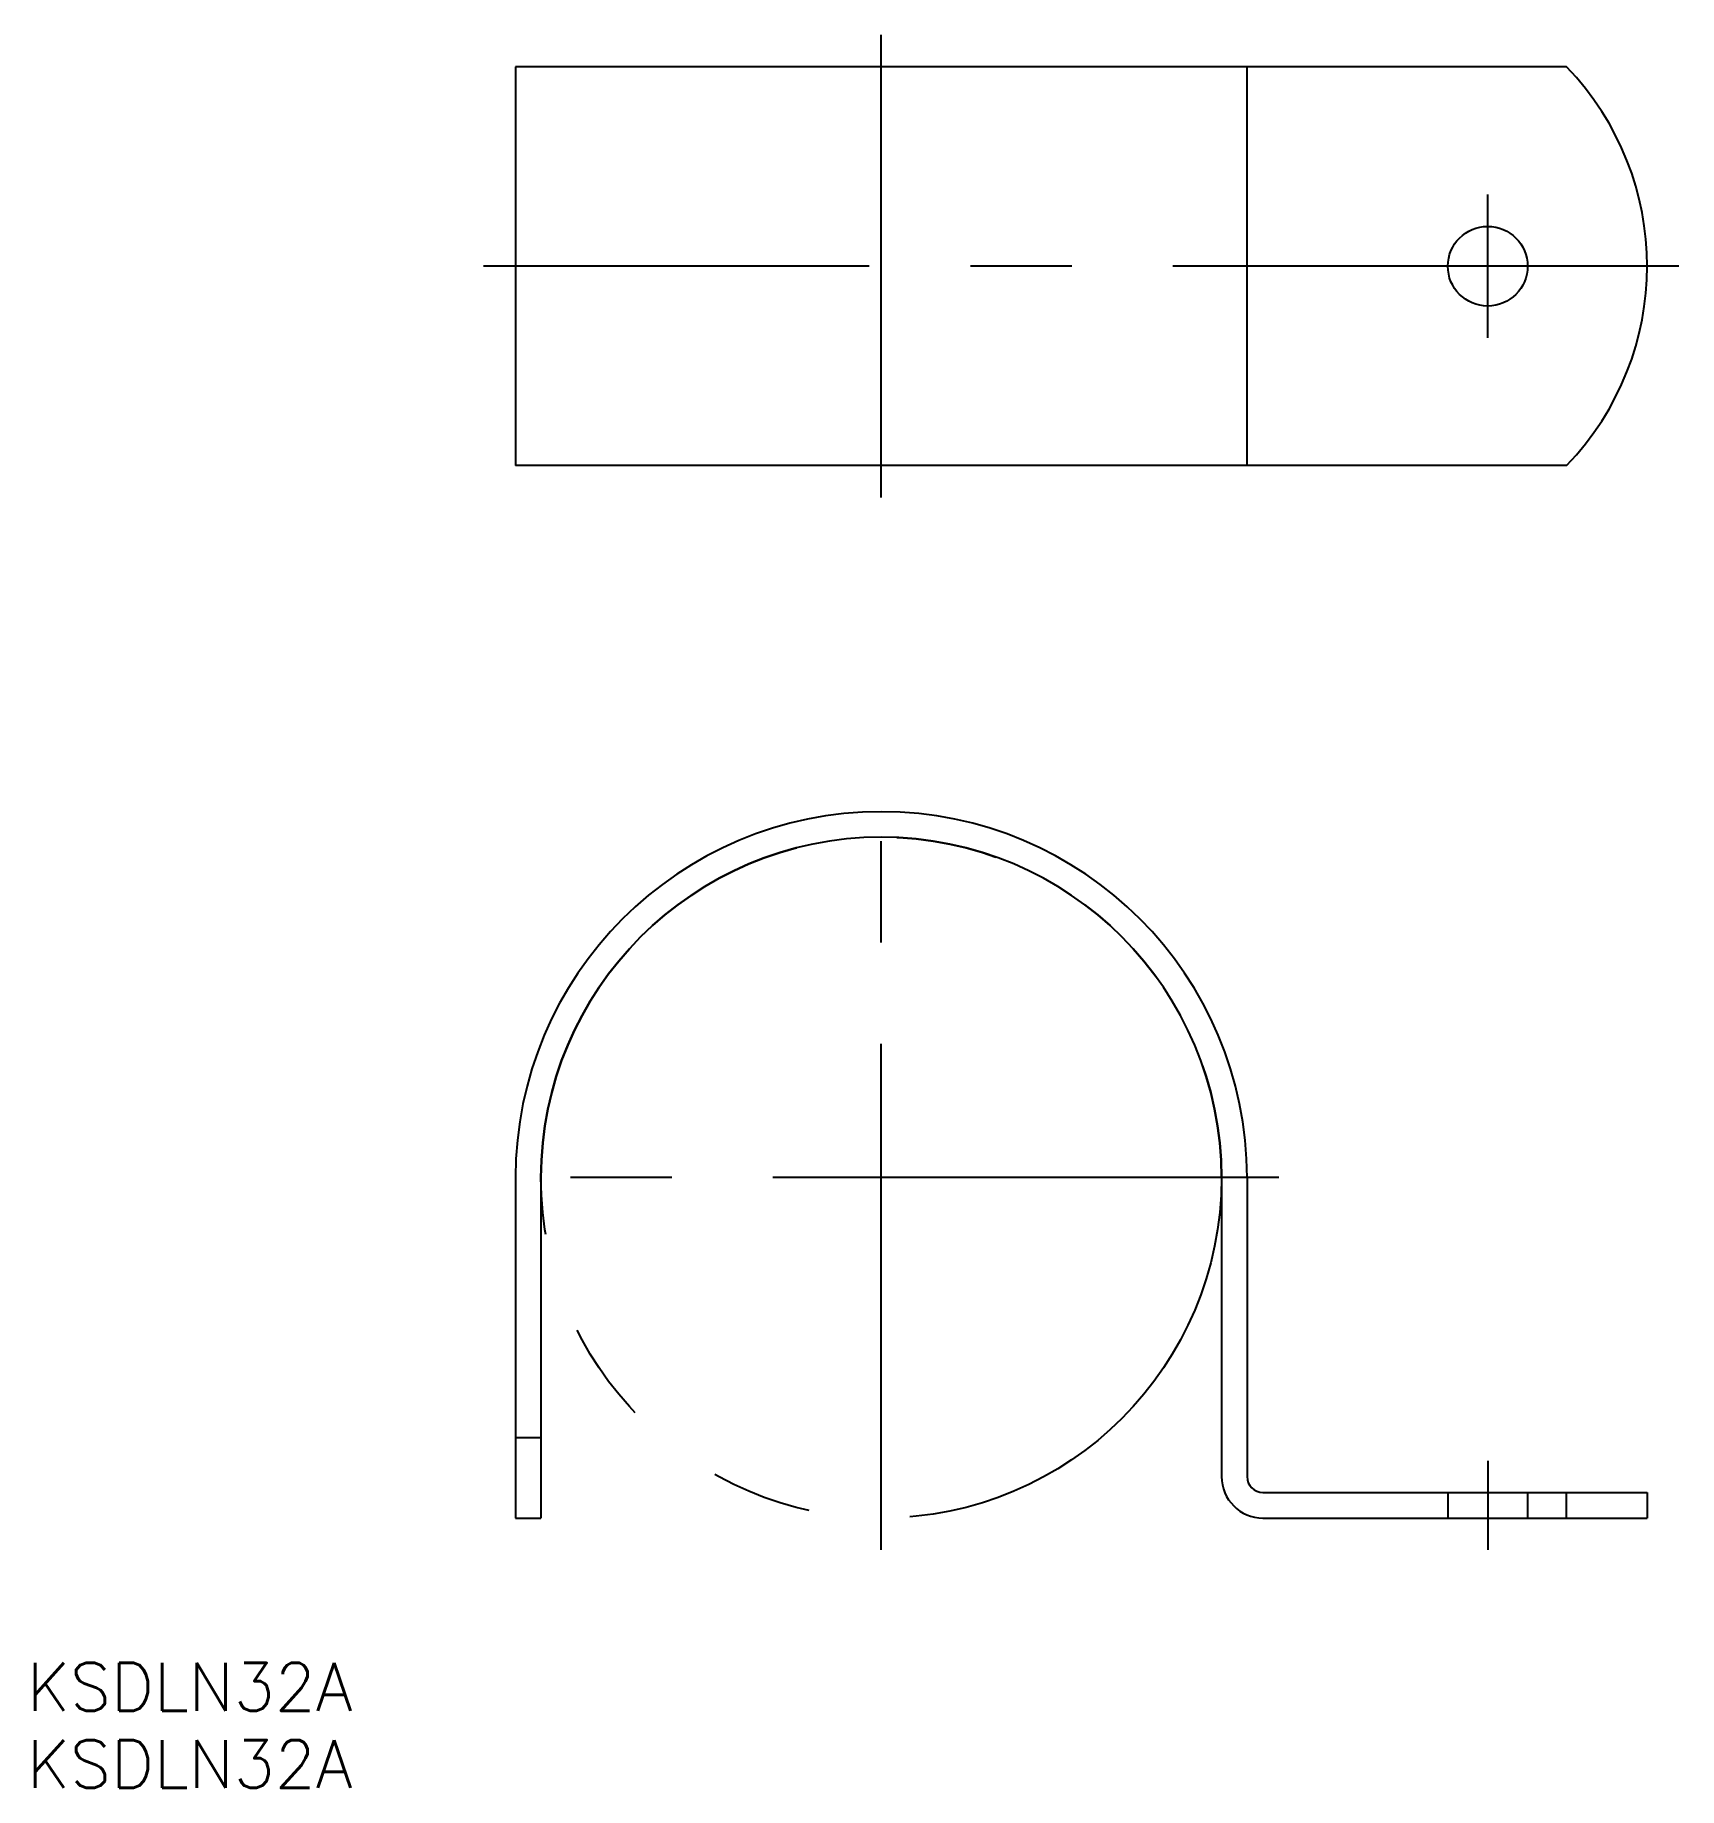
# Model space of a CAD drawing. Extents: x -53 to 50, y -38 to 72.
import ezdxf

# ---------------------------------------------------------------- set-up
doc = ezdxf.new("R2010")
doc.units = 0
for name, pattern in [('CENTER', [50.8, 31.75, -6.35, 6.35, -6.35]), ('DASHED', [19.05, 12.7, -6.35]), ('PHANTOM', [63.5, 31.75, -6.35, 6.35, -6.35, 6.35, -6.35])]:
    doc.linetypes.add(name, pattern=pattern)
doc.layers.get('0').update_dxf_attribs({"linetype": 'CONTINUOUS'})
doc.layers.add('CENTER', color=1, linetype='CENTER')
doc.styles.get("Standard").update_dxf_attribs({"font": 'txt.shx', "height": 3, "bigfont": 'bigfont.shx'})

msp = doc.modelspace()

# ---------------------------------------------------------------- linework, layer by layer
at = {"color": 7, "linetype": 'CONTINUOUS'}
for p, q in [((43, 69.66), (-22.95, 69.66)), ((-22.95, 69.66), (-22.95, 44.66)), ((22.95, 44.66), (22.95, 69.66)), ((43, 44.66), (-22.95, 44.66)), ((-22.95, 0), (-22.95, -21.35)), ((-21.35, 0), (-21.35, -21.35)), ((21.35, 0), (21.35, -18.75)), ((22.95, 0), (22.95, -18.75)), ((-22.95, -16.3), (-21.35, -16.3)), ((23.95, -19.75), (48.05, -19.75)), ((43, -21.35), (43, -19.75)), ((48.05, -19.75), (48.05, -21.35)), ((-22.95, -21.35), (-21.35, -21.35)), ((23.95, -21.35), (48.05, -21.35))]:
    msp.add_line(p, q, dxfattribs=at)
at = {"color": 3, "linetype": 'DASHED'}
for p, q in [((35.55, -19.75), (35.55, -21.35)), ((40.55, -19.75), (40.55, -21.35))]:
    msp.add_line(p, q, dxfattribs=at)
at = {"color": 7, "linetype": 'CONTINUOUS'}
msp.add_circle((38.05, 57.16), 2.5, dxfattribs=at)
at = {"color": 3, "linetype": 'PHANTOM'}
msp.add_circle((0, 0), 21.35, dxfattribs=at)
at = {"color": 7, "linetype": 'CONTINUOUS'}
for centre, radius, start, end in [((30.05, 57.16), 18, 316.017, 43.983), ((0, 0), 22.95, 0, 180), ((0, 0), 21.35, 0, 180), ((23.95, -18.75), 2.6, 180, 270), ((23.95, -18.75), 1, 180, 270)]:
    msp.add_arc(centre, radius, start, end, dxfattribs=at)
at = {"layer": 'CENTER', "color": 1, "linetype": 'CENTER'}
for p, q in [((0, 42.66), (0, 71.66)), ((38.05, 52.66), (38.05, 61.66)), ((50.05, 57.16), (-24.95, 57.16)), ((0, -23.35), (0, 24.95)), ((24.95, 0), (-24.95, 0)), ((38.05, -17.75), (38.05, -23.35))]:
    msp.add_line(p, q, dxfattribs=at)

# ---------------------------------------------------------------- texts
at = {"color": 7, "linetype": 'CONTINUOUS'}
for p in [(-53.61, -33.43), (-53.61, -38.27)]:
    msp.add_text('KSDLN32A', height=3, dxfattribs=at).set_placement(p)

doc.saveas('drawing.dxf')
